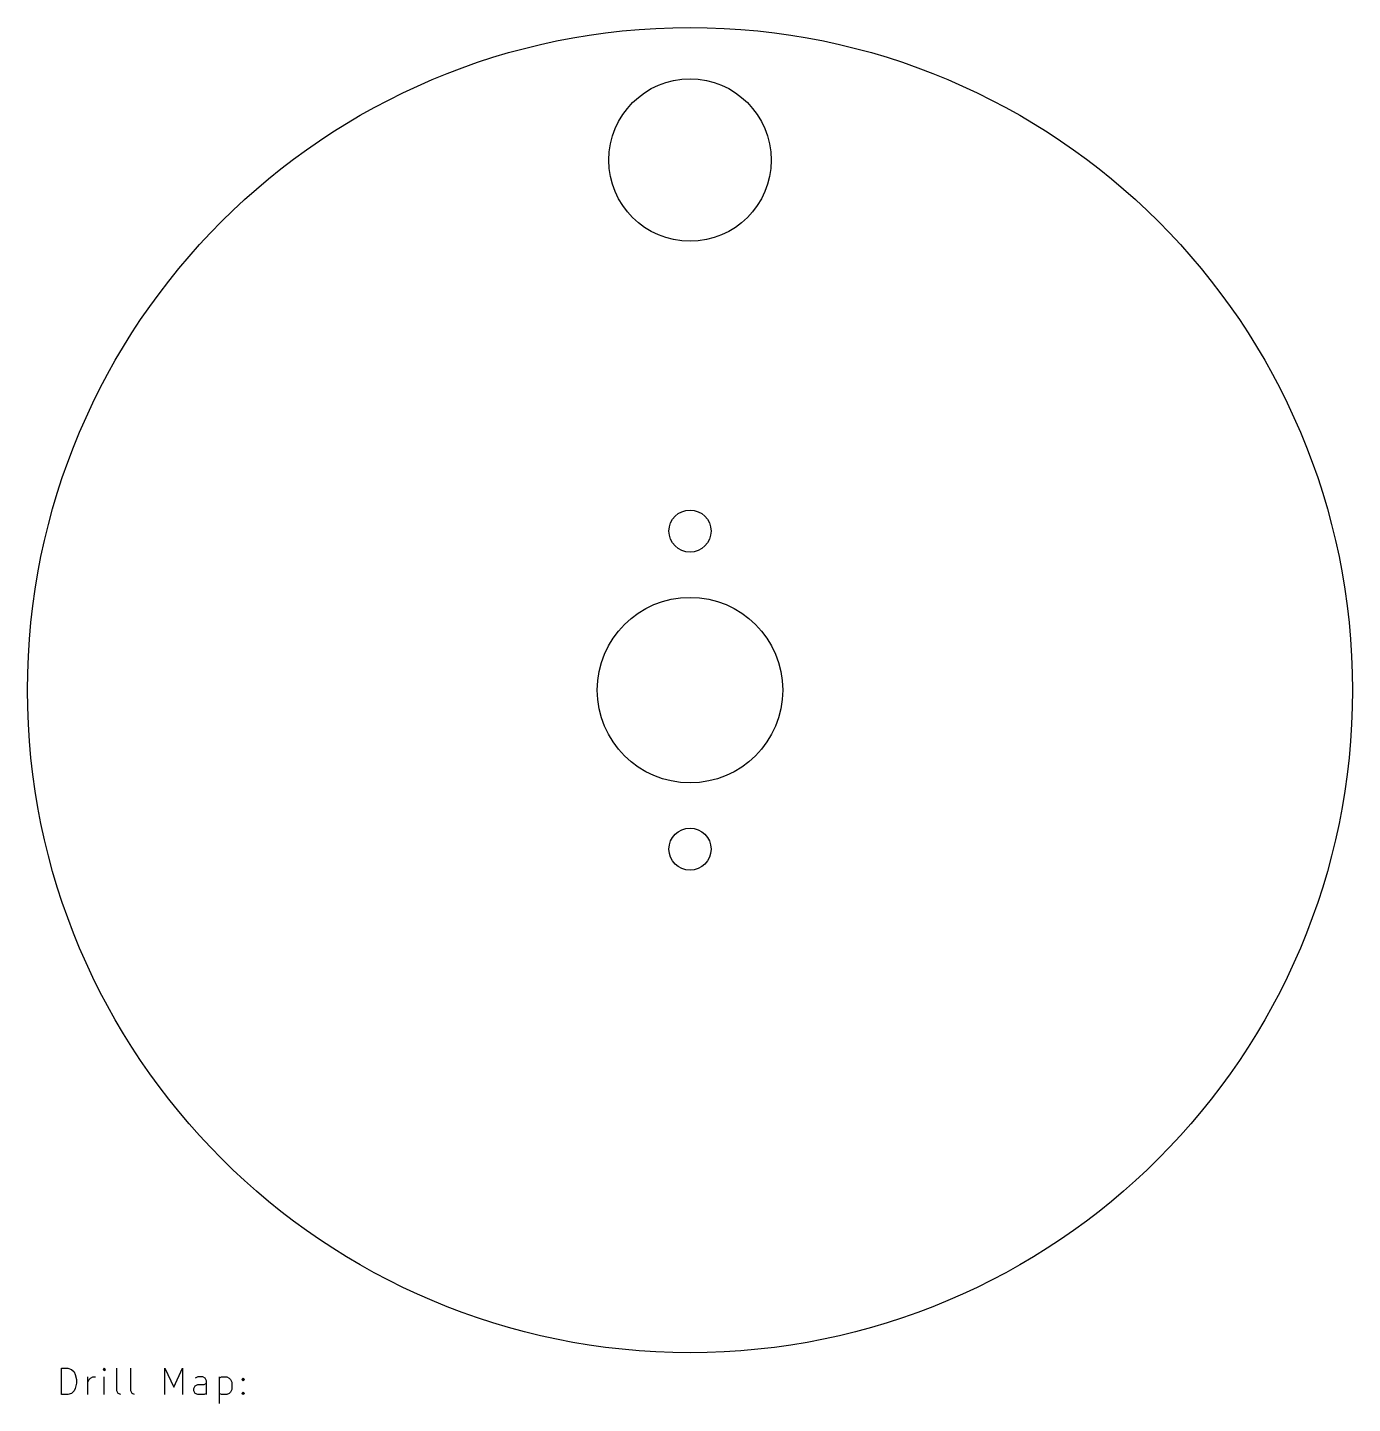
# Model space of a CAD drawing. Extents: x 97 to 197, y -150 to -46.
import ezdxf

# ---------------------------------------------------------------- set-up
doc = ezdxf.new("R2010")
doc.units = 0
doc.layers.add('BLACK', color=7, linetype='CONTINUOUS')

msp = doc.modelspace()

# ---------------------------------------------------------------- linework, layer by layer
at = {"layer": 'BLACK', "linetype": 'CONTINUOUS'}
for p, q in [((99.878, -148.885), (99.878, -146.885)), ((99.878, -146.885), (100.354, -146.885)), ((100.354, -146.885), (100.64, -146.98)), ((100.64, -146.98), (100.83, -147.171)), ((100.83, -147.171), (100.925, -147.361)), ((100.925, -147.361), (101.021, -147.742)), ((103.116, -146.885), (103.021, -146.98)), ((103.021, -146.98), (103.116, -147.075)), ((103.211, -146.98), (103.116, -146.885)), ((103.116, -146.885), (103.116, -147.075)), ((103.116, -147.075), (103.211, -146.98)), ((104.068, -148.599), (104.068, -146.885)), ((105.116, -148.599), (105.116, -146.885)), ((107.687, -148.885), (107.687, -146.885)), ((107.687, -146.885), (108.354, -148.313)), ((108.354, -148.313), (109.021, -146.885)), ((109.021, -146.885), (109.021, -148.885)), ((100.925, -148.409), (100.83, -148.599)), ((101.021, -148.028), (100.925, -148.409)), ((101.021, -147.742), (101.021, -148.028)), ((101.878, -148.885), (101.878, -147.552)), ((101.878, -147.932), (101.973, -147.742)), ((101.973, -147.742), (102.068, -147.647)), ((102.068, -147.647), (102.259, -147.552)), ((102.259, -147.552), (102.449, -147.552)), ((103.116, -148.885), (103.116, -147.552)), ((109.878, -148.409), (109.973, -148.218)), ((109.878, -148.599), (109.878, -148.409)), ((110.163, -147.552), (109.973, -147.647)), ((109.973, -148.218), (110.163, -148.123)), ((110.544, -147.552), (110.163, -147.552)), ((110.163, -148.123), (110.64, -148.123)), ((110.735, -147.647), (110.544, -147.552)), ((110.64, -148.123), (110.83, -148.028)), ((110.83, -147.837), (110.735, -147.647)), ((110.83, -148.885), (110.83, -147.837)), ((111.783, -147.552), (111.783, -149.552)), ((111.783, -147.647), (111.973, -147.552)), ((111.973, -147.552), (112.354, -147.552)), ((112.354, -147.552), (112.544, -147.647)), ((112.544, -147.647), (112.64, -147.742)), ((112.64, -147.742), (112.735, -147.932)), ((112.735, -147.932), (112.735, -148.504)), ((113.497, -147.742), (113.592, -147.647)), ((113.592, -147.837), (113.497, -147.742)), ((113.592, -147.647), (113.687, -147.742)), ((113.592, -147.647), (113.592, -147.837)), ((113.687, -147.742), (113.592, -147.837)), ((100.354, -148.885), (99.878, -148.885)), ((100.64, -148.79), (100.354, -148.885)), ((100.83, -148.599), (100.64, -148.79)), ((104.163, -148.79), (104.068, -148.599)), ((104.354, -148.885), (104.163, -148.79)), ((105.211, -148.79), (105.116, -148.599)), ((105.402, -148.885), (105.211, -148.79)), ((109.973, -148.79), (109.878, -148.599)), ((110.163, -148.885), (109.973, -148.79)), ((110.64, -148.885), (110.163, -148.885)), ((110.83, -148.79), (110.64, -148.885)), ((111.973, -148.885), (111.783, -148.79)), ((112.354, -148.885), (111.973, -148.885)), ((112.544, -148.79), (112.354, -148.885)), ((112.64, -148.694), (112.544, -148.79)), ((112.735, -148.504), (112.64, -148.694)), ((113.497, -148.79), (113.592, -148.694)), ((113.592, -148.885), (113.497, -148.79)), ((113.592, -148.694), (113.687, -148.79)), ((113.592, -148.694), (113.592, -148.885)), ((113.687, -148.79), (113.592, -148.885))]:
    msp.add_line(p, q, dxfattribs=at)
at = {"layer": 'BLACK'}
for centre, radius in [((147.32, -95.72), 50), ((147.32, -55.72), 6.125), ((147.32, -83.72), 1.587), ((147.32, -95.72), 7), ((147.32, -107.72), 1.587)]:
    msp.add_circle(centre, radius, dxfattribs=at)

doc.saveas('drawing.dxf')
